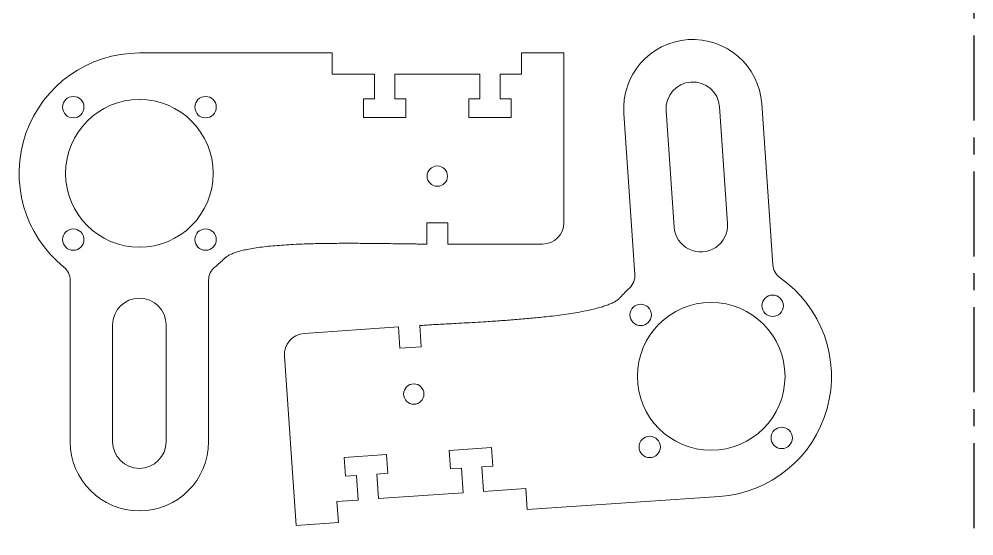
# Model space of a CAD drawing. Header units: inches. Extents: x 0 to 24, y 0 to 12.
# Drawn here: x 18.38 to 24, y 3.47 to 6.51 of the extents above; entities that cross this region are included whole.
import ezdxf

# ---------------------------------------------------------------- set-up
doc = ezdxf.new("R2010")
doc.units = ezdxf.units.IN
doc.header["$MEASUREMENT"] = 0
doc.linetypes.add('CENTERX2', pattern=[0.8, 0.5, -0.1, 0.1, -0.1])

msp = doc.modelspace()

# ---------------------------------------------------------------- linework, layer by layer
at = {"color": 7, "linetype": 'CENTERX2'}
msp.add_line((24.0014, 12.016), (24.0014, 0.016), dxfattribs=at)
at = {"color": 7, "linetype": 'Continuous', "lineweight": 15}
for p, q in [((19.0854, 6.3133), (20.2204, 6.3133)), ((20.2204, 6.3133), (20.2204, 6.1883)), ((21.3354, 6.3133), (21.5854, 6.3133)), ((21.3354, 6.1883), (21.3354, 6.3133)), ((21.5854, 6.3133), (21.5854, 5.3133)), ((20.2204, 6.1883), (20.4704, 6.1883)), ((20.4704, 6.1883), (20.4704, 6.0433)), ((20.5904, 6.0433), (20.5904, 6.1883)), ((20.5904, 6.1883), (21.0904, 6.1883)), ((21.0904, 6.1883), (21.0904, 6.0433)), ((21.2104, 6.1883), (21.3354, 6.1883)), ((21.2104, 6.0433), (21.2104, 6.1883)), ((20.4704, 6.0433), (20.4054, 6.0433)), ((20.4054, 6.0433), (20.4054, 5.9333)), ((20.6554, 6.0433), (20.5904, 6.0433)), ((20.6554, 5.9333), (20.6554, 6.0433)), ((21.0254, 6.0433), (21.0254, 5.9333)), ((21.0904, 6.0433), (21.0254, 6.0433)), ((21.2754, 6.0433), (21.2104, 6.0433)), ((21.2754, 5.9333), (21.2754, 6.0433)), ((22.2355, 5.2887), (22.1884, 5.9745)), ((22.5026, 5.9961), (22.5498, 5.3103)), ((22.7521, 6.0133), (22.8172, 5.0653)), ((20.4054, 5.9333), (20.6554, 5.9333)), ((21.0254, 5.9333), (21.2754, 5.9333)), ((22.0041, 5.0094), (21.939, 5.9574)), ((20.9029, 5.3133), (20.7779, 5.3133)), ((20.7779, 5.3133), (20.7779, 5.1883)), ((20.9029, 5.1883), (20.9029, 5.3133)), ((21.4604, 5.1883), (20.9029, 5.1883)), ((18.6779, 4.0249), (18.6779, 4.9751)), ((19.4929, 4.9751), (19.4929, 4.0249)), ((18.9279, 4.0249), (18.9279, 4.7124)), ((19.2429, 4.7124), (19.2429, 4.0249)), ((20.0559, 4.6618), (20.6121, 4.7)), ((20.6121, 4.7), (20.6206, 4.5753)), ((20.7453, 4.5839), (20.7368, 4.7086)), ((20.6206, 4.5753), (20.7453, 4.5839)), ((20.0083, 3.5309), (19.9397, 4.5285)), ((20.5409, 3.9484), (20.2915, 3.9312)), ((20.5485, 3.8386), (20.5409, 3.9484)), ((21.1595, 3.9909), (20.91, 3.9738)), ((20.91, 3.9738), (20.9176, 3.864)), ((21.167, 3.8812), (21.1595, 3.9909)), ((20.2915, 3.9312), (20.299, 3.8215)), ((21.1022, 3.8767), (21.167, 3.8812)), ((20.299, 3.8215), (20.3639, 3.826)), ((20.3639, 3.826), (20.3738, 3.6813)), ((20.4836, 3.8342), (20.5485, 3.8386)), ((20.4936, 3.6895), (20.4836, 3.8342)), ((20.9176, 3.864), (20.9824, 3.8685)), ((20.9824, 3.8685), (20.9924, 3.7238)), ((21.1121, 3.732), (21.1022, 3.8767)), ((20.9924, 3.7238), (20.4936, 3.6895)), ((21.3615, 3.7492), (21.1121, 3.732)), ((21.3701, 3.6245), (21.3615, 3.7492)), ((20.3738, 3.6813), (20.2491, 3.6727)), ((20.2491, 3.6727), (20.2577, 3.548)), ((22.5024, 3.7023), (21.3701, 3.6245)), ((20.2577, 3.548), (20.0083, 3.5309))]:
    msp.add_line(p, q, dxfattribs=at)
for centre, radius in [((18.6957, 5.9944), 0.063), ((19.0854, 5.6047), 0.435), ((19.4752, 5.9944), 0.063), ((20.8404, 5.5883), 0.06), ((18.6957, 5.2149), 0.063), ((19.4752, 5.2149), 0.063), ((22.4538, 4.4093), 0.435), ((22.8159, 4.8248), 0.063), ((22.0383, 4.7714), 0.063), ((20.7018, 4.3053), 0.06), ((22.8694, 4.0471), 0.063), ((22.0917, 3.9937), 0.063)]:
    msp.add_circle(centre, radius, dxfattribs=at)
for centre, radius, start, end in [((22.3455, 5.9853), 0.4075, 3.9312, 183.9312), ((19.0854, 5.6047), 0.7087, 90, 231.1275), ((22.3455, 5.9853), 0.1575, 3.9312, 183.9312), ((21.4604, 5.3133), 0.125, 270, 360), ((22.3926, 5.2995), 0.1575, 183.9312, 3.9312), ((19.0854, 5.6047), 0.7087, 308.8725, 315), ((22.917, 5.0721), 0.1, 183.9312, 235.0587), ((18.5779, 4.9751), 0.1, 360, 51.1275), ((19.5929, 4.9751), 0.1, 128.8725, 180), ((21.9044, 5.0026), 0.1, 312.8036, 3.9312), ((22.4538, 4.4093), 0.7086, 273.9312, 55.0587), ((22.4538, 4.4093), 0.7086, 132.8036, 138.9312), ((19.0854, 4.7124), 0.1575, 360, 180), ((20.0644, 4.5371), 0.125, 93.9312, 183.9312), ((19.0854, 4.0249), 0.4075, 180, 360), ((19.0854, 4.0249), 0.1575, 180, 360)]:
    msp.add_arc(centre, radius, start, end, dxfattribs=at)
for points, knots in [([(20.7779, 5.1883), (20.7664, 5.1884), (20.7424, 5.1884), (20.7049, 5.1888), (20.6647, 5.1892), (20.622, 5.1898), (20.5722, 5.1905), (20.5152, 5.1913), (20.4511, 5.192), (20.3773, 5.1927), (20.2943, 5.1929), (20.2031, 5.1923), (20.1125, 5.1907), (20.0334, 5.188), (19.9663, 5.1847), (19.9112, 5.181), (19.8587, 5.1765), (19.8092, 5.1711), (19.7631, 5.1647), (19.7235, 5.1577), (19.6902, 5.1502), (19.6629, 5.1428), (19.6387, 5.1345), (19.6179, 5.1254), (19.6003, 5.1156), (19.5909, 5.1074), (19.5865, 5.1036)], [0, 0, 0, 0, 0.028653, 0.059825, 0.09328, 0.128782, 0.166098, 0.21731, 0.270697, 0.325729, 0.401091, 0.477191, 0.552773, 0.626584, 0.674197, 0.720111, 0.763971, 0.805427, 0.844144, 0.879801, 0.905481, 0.928971, 0.950175, 0.969044, 0.985601, 1, 1, 1, 1]), ([(20.7368, 4.7086), (20.7482, 4.7094), (20.7722, 4.711), (20.8096, 4.7132), (20.8498, 4.7155), (20.8924, 4.7178), (20.9422, 4.7205), (20.9991, 4.7237), (21.0631, 4.7273), (21.1368, 4.7318), (21.2196, 4.7372), (21.3105, 4.7441), (21.4008, 4.7519), (21.4795, 4.7599), (21.5463, 4.7679), (21.6009, 4.7753), (21.653, 4.7834), (21.7021, 4.7922), (21.7476, 4.8018), (21.7866, 4.8115), (21.8193, 4.8212), (21.846, 4.8305), (21.8696, 4.8404), (21.8898, 4.8509), (21.9067, 4.8619), (21.9155, 4.8707), (21.9196, 4.8748)], [0, 0, 0, 0, 0.028653, 0.059824, 0.093279, 0.128782, 0.166098, 0.21731, 0.270697, 0.325729, 0.40109, 0.477191, 0.552773, 0.626584, 0.674197, 0.720111, 0.763971, 0.805427, 0.844144, 0.879801, 0.905481, 0.928971, 0.950175, 0.969044, 0.985601, 1, 1, 1, 1])]:
    msp.add_open_spline(points, degree=3, knots=knots, dxfattribs=at)

doc.saveas('drawing.dxf')
